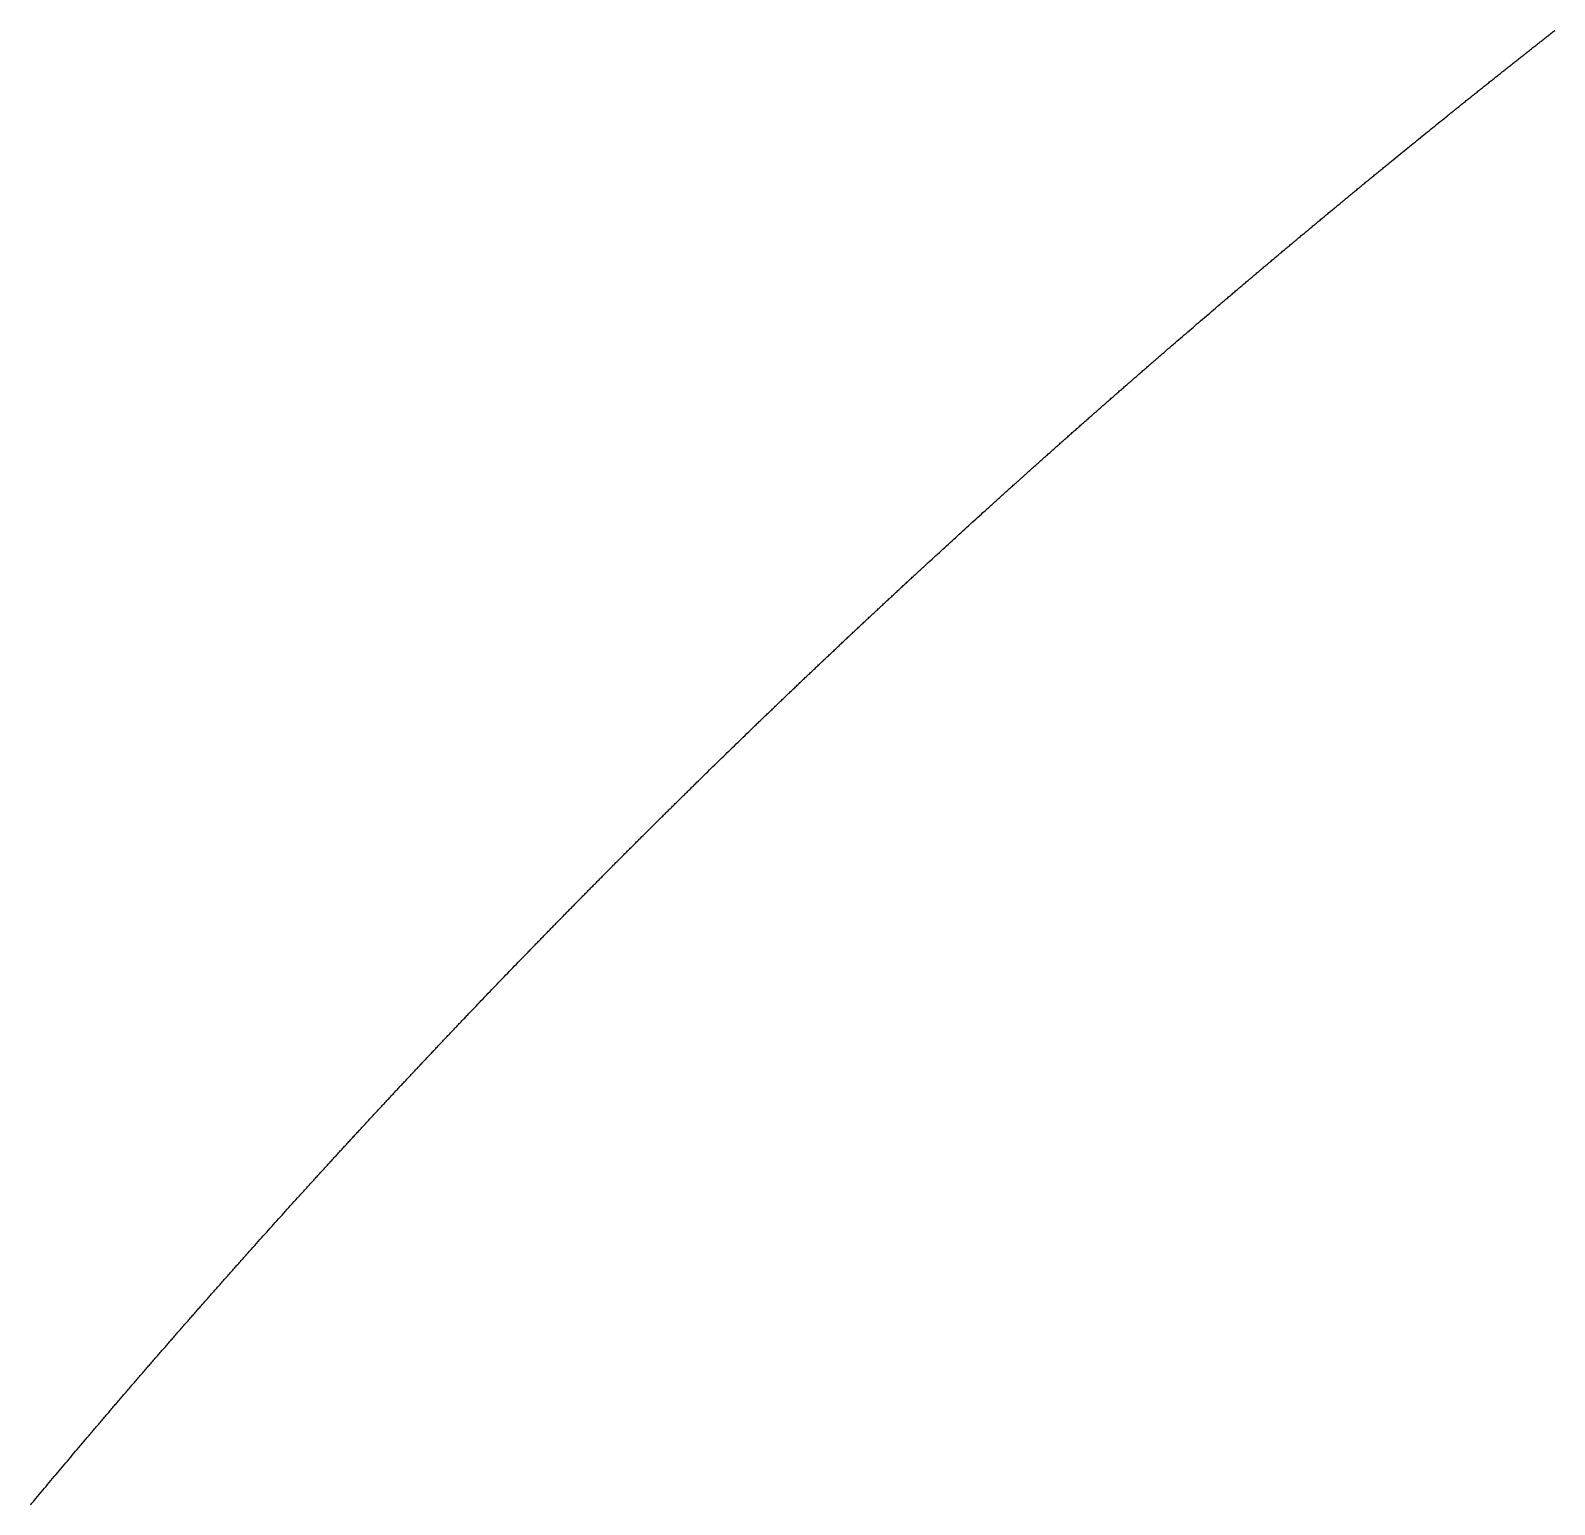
# Model space of a CAD drawing. Header units: millimetres. Extents: x 0 to 610, y 0 to 457.
# Drawn here: x 118.253 to 121.949, y 102.958 to 106.532 of the extents above; entities that cross this region are included whole.
import ezdxf

# ---------------------------------------------------------------- set-up
doc = ezdxf.new("R2010")
doc.units = ezdxf.units.MM
doc.layers.add('CUT_AIRCRAFT', color=7, linetype='Continuous')

msp = doc.modelspace()

# ---------------------------------------------------------------- linework, layer by layer
at = {"layer": 'CUT_AIRCRAFT'}
msp.add_lwpolyline([(118.25318, 102.95711), (118.255, 102.9593), (118.25665, 102.96128), (118.25834, 102.9633), (118.26035, 102.96571), (118.26295, 102.96882), (118.26631, 102.97284), (118.27026, 102.97757), (118.27452, 102.98267), (118.27883, 102.98782), (118.28297, 102.99277), (118.28695, 102.99752), (118.29085, 103.00217), (118.29474, 103.00681), (118.29868, 103.0115), (118.30266, 103.01625), (118.30666, 103.02101), (118.31067, 103.02579), (118.31467, 103.03054), (118.31865, 103.03528), (118.32264, 103.04002), (118.32662, 103.04474), (118.3306, 103.04947), (118.33458, 103.0542), (118.33858, 103.05893), (118.34258, 103.06368), (118.3466, 103.06844), (118.35062, 103.0732), (118.35462, 103.07793), (118.35857, 103.08261), (118.36248, 103.08723), (118.3664, 103.09186), (118.37041, 103.09659), (118.37458, 103.10151), (118.37892, 103.10664), (118.38322, 103.11171), (118.38721, 103.1164), (118.3906, 103.1204), (118.39322, 103.12348), (118.39524, 103.12587), (118.39695, 103.12787), (118.39861, 103.12983), (118.40045, 103.13199), (118.40245, 103.13434), (118.40454, 103.13679), (118.40663, 103.13925), (118.40868, 103.14166), (118.41069, 103.14402), (118.41267, 103.14635), (118.41465, 103.14867), (118.41665, 103.15102), (118.41865, 103.15337), (118.42067, 103.15573), (118.42268, 103.15809), (118.42469, 103.16045), (118.4267, 103.1628), (118.42871, 103.16515), (118.43071, 103.1675), (118.43272, 103.16985), (118.43473, 103.17221), (118.43674, 103.17456), (118.43875, 103.17691), (118.44076, 103.17926), (118.44277, 103.18161), (118.44478, 103.18396), (118.44679, 103.18631), (118.4488, 103.18866), (118.45081, 103.19101), (118.45283, 103.19336), (118.45484, 103.19571), (118.45685, 103.19806), (118.45886, 103.20041), (118.46088, 103.20276), (118.46289, 103.20511), (118.4649, 103.20746), (118.46692, 103.2098), (118.46893, 103.21215), (118.47095, 103.2145), (118.47296, 103.21685), (118.47498, 103.21919), (118.47699, 103.22154), (118.47901, 103.22389), (118.48102, 103.22623), (118.48304, 103.22858), (118.48506, 103.23092), (118.48707, 103.23327), (118.48909, 103.23561), (118.49111, 103.23796), (118.49313, 103.2403), (118.49514, 103.24265), (118.49716, 103.24499), (118.49918, 103.24733), (118.5012, 103.24968), (118.50322, 103.25202), (118.50524, 103.25436), (118.50726, 103.25671), (118.50928, 103.25905), (118.5113, 103.26139), (118.51332, 103.26373), (118.51534, 103.26607), (118.51736, 103.26842), (118.51939, 103.27076), (118.52141, 103.2731), (118.52343, 103.27544), (118.52545, 103.27778), (118.52748, 103.28012), (118.5295, 103.28246), (118.53152, 103.2848), (118.53355, 103.28714), (118.53557, 103.28948), (118.5376, 103.29181), (118.53962, 103.29415), (118.54165, 103.29649), (118.54367, 103.29883), (118.5457, 103.30117), (118.54772, 103.3035), (118.54975, 103.30584), (118.55178, 103.30818), (118.5538, 103.31051), (118.55583, 103.31285), (118.55786, 103.31519), (118.55989, 103.31752), (118.56192, 103.31986), (118.56394, 103.32219), (118.56597, 103.32453), (118.568, 103.32686), (118.57003, 103.3292), (118.57206, 103.33153), (118.57409, 103.33387), (118.57612, 103.3362), (118.57815, 103.33853), (118.58018, 103.34087), (118.58221, 103.3432), (118.58425, 103.34553), (118.58628, 103.34786), (118.58831, 103.3502), (118.59034, 103.35253), (118.59237, 103.35486), (118.59441, 103.35719), (118.59644, 103.35952), (118.59848, 103.36185), (118.60051, 103.36418), (118.60254, 103.36651), (118.60458, 103.36884), (118.60661, 103.37117), (118.60865, 103.3735), (118.61068, 103.37583), (118.61272, 103.37816), (118.61476, 103.38049), (118.61679, 103.38282), (118.61883, 103.38515), (118.62087, 103.38748), (118.6229, 103.3898), (118.62494, 103.39213), (118.62698, 103.39446), (118.62902, 103.39678), (118.63105, 103.39911), (118.63309, 103.40144), (118.63513, 103.40376), (118.63717, 103.40609), (118.63921, 103.40841), (118.64125, 103.41074), (118.64329, 103.41307), (118.64533, 103.41539), (118.64737, 103.41771), (118.64941, 103.42004), (118.65146, 103.42236), (118.6535, 103.42469), (118.65554, 103.42701), (118.65758, 103.42933), (118.65962, 103.43166), (118.66167, 103.43398), (118.66371, 103.4363), (118.66575, 103.43862), (118.6678, 103.44094), (118.66984, 103.44327), (118.67189, 103.44559), (118.67393, 103.44791), (118.67598, 103.45023), (118.67802, 103.45255), (118.68007, 103.45487), (118.68211, 103.45719), (118.68416, 103.45951), (118.68621, 103.46183), (118.68825, 103.46415), (118.6903, 103.46647), (118.69235, 103.46879), (118.6944, 103.4711), (118.69644, 103.47342), (118.69849, 103.47574), (118.70054, 103.47806), (118.70259, 103.48038), (118.70464, 103.48269), (118.70669, 103.48501), (118.70874, 103.48733), (118.71079, 103.48964), (118.71284, 103.49196), (118.71489, 103.49427), (118.71694, 103.49659), (118.71899, 103.49891), (118.72104, 103.50122), (118.72309, 103.50354), (118.72515, 103.50585), (118.7272, 103.50816), (118.72925, 103.51048), (118.73131, 103.51279), (118.73336, 103.51511), (118.73541, 103.51742), (118.73747, 103.51973), (118.73952, 103.52204), (118.74157, 103.52435), (118.74363, 103.52666), (118.74568, 103.52898), (118.74774, 103.53129), (118.7498, 103.53361), (118.75187, 103.53593), (118.75392, 103.53824), (118.75597, 103.54054), (118.758, 103.54282), (118.76003, 103.5451), (118.76209, 103.54741), (118.7642, 103.54977), (118.76635, 103.55219), (118.76849, 103.55459), (118.77054, 103.55689), (118.77243, 103.55901), (118.77414, 103.56093), (118.7759, 103.5629), (118.77798, 103.56523), (118.78067, 103.56824), (118.78415, 103.57214), (118.78825, 103.57673), (118.79267, 103.58167), (118.79714, 103.58666), (118.80143, 103.59146), (118.80556, 103.59607), (118.8096, 103.60058), (118.81363, 103.60507), (118.81771, 103.60962), (118.82183, 103.61422), (118.82598, 103.61884), (118.83014, 103.62346), (118.83428, 103.62807), (118.83841, 103.63267), (118.84254, 103.63726), (118.84666, 103.64184), (118.85079, 103.64642), (118.85492, 103.651), (118.85906, 103.65559), (118.86321, 103.66019), (118.86737, 103.66481), (118.87154, 103.66942), (118.87567, 103.674), (118.87977, 103.67853), (118.88382, 103.68301), (118.88788, 103.6875), (118.89204, 103.69209), (118.89635, 103.69686), (118.90085, 103.70182), (118.90531, 103.70674), (118.90944, 103.71129), (118.91296, 103.71516), (118.91567, 103.71815), (118.91776, 103.72046), (118.91953, 103.7224), (118.92125, 103.7243), (118.92316, 103.72639), (118.92523, 103.72867), (118.92738, 103.73104), (118.92955, 103.73343), (118.93168, 103.73576), (118.93375, 103.73804), (118.93581, 103.7403), (118.93786, 103.74255), (118.93993, 103.74482), (118.942, 103.7471), (118.94409, 103.74939), (118.94617, 103.75168), (118.94825, 103.75396), (118.95033, 103.75624), (118.95241, 103.75852), (118.95449, 103.76079), (118.95657, 103.76307), (118.95865, 103.76535), (118.96073, 103.76763), (118.96281, 103.76991), (118.96489, 103.77219), (118.96697, 103.77446), (118.96905, 103.77674), (118.97113, 103.77902), (118.97321, 103.78129), (118.9753, 103.78357), (118.97738, 103.78585), (118.97946, 103.78812), (118.98154, 103.7904), (118.98363, 103.79267), (118.98571, 103.79495), (118.9878, 103.79722), (118.98988, 103.7995), (118.99196, 103.80177), (118.99405, 103.80404), (118.99613, 103.80632), (118.99822, 103.80859), (119.00031, 103.81087), (119.00239, 103.81314), (119.00448, 103.81541), (119.00656, 103.81768), (119.00865, 103.81996), (119.01074, 103.82223), (119.01283, 103.8245), (119.01491, 103.82677), (119.017, 103.82904), (119.01909, 103.83131), (119.02118, 103.83358), (119.02327, 103.83585), (119.02536, 103.83812), (119.02745, 103.84039), (119.02954, 103.84266), (119.03163, 103.84493), (119.03372, 103.8472), (119.03581, 103.84947), (119.0379, 103.85174), (119.03999, 103.854), (119.04208, 103.85627), (119.04417, 103.85854), (119.04627, 103.86081), (119.04836, 103.86307), (119.05045, 103.86534), (119.05254, 103.86761), (119.05464, 103.86987), (119.05673, 103.87214), (119.05882, 103.87441), (119.06092, 103.87667), (119.06301, 103.87894), (119.06511, 103.8812), (119.0672, 103.88347), (119.0693, 103.88573), (119.07139, 103.88799), (119.07349, 103.89026), (119.07559, 103.89252), (119.07768, 103.89478), (119.07978, 103.89705), (119.08188, 103.89931), (119.08397, 103.90157), (119.08607, 103.90383), (119.08817, 103.9061), (119.09027, 103.90836), (119.09237, 103.91062), (119.09446, 103.91288), (119.09656, 103.91514), (119.09866, 103.9174), (119.10076, 103.91966), (119.10286, 103.92192), (119.10496, 103.92418), (119.10706, 103.92644), (119.10916, 103.9287), (119.11127, 103.93096), (119.11337, 103.93322), (119.11547, 103.93548), (119.11757, 103.93774), (119.11967, 103.93999), (119.12177, 103.94225), (119.12388, 103.94451), (119.12598, 103.94677), (119.12808, 103.94902), (119.13019, 103.95128), (119.13229, 103.95353), (119.1344, 103.95579), (119.1365, 103.95805), (119.13861, 103.9603), (119.14071, 103.96256), (119.14282, 103.96481), (119.14492, 103.96707), (119.14703, 103.96932), (119.14913, 103.97158), (119.15124, 103.97383), (119.15335, 103.97608), (119.15546, 103.97834), (119.15756, 103.98059), (119.15967, 103.98284), (119.16178, 103.98509), (119.16389, 103.98735), (119.166, 103.9896), (119.1681, 103.99185), (119.17021, 103.9941), (119.17232, 103.99635), (119.17443, 103.9986), (119.17654, 104.00085), (119.17865, 104.0031), (119.18076, 104.00535), (119.18288, 104.0076), (119.18499, 104.00985), (119.1871, 104.0121), (119.18921, 104.01435), (119.19132, 104.0166), (119.19343, 104.01885), (119.19555, 104.0211), (119.19766, 104.02334), (119.19977, 104.02559), (119.20189, 104.02784), (119.204, 104.03009), (119.20611, 104.03233), (119.20823, 104.03458), (119.21034, 104.03683), (119.21246, 104.03907), (119.21457, 104.04132), (119.21669, 104.04356), (119.21881, 104.04581), (119.22092, 104.04805), (119.22304, 104.0503), (119.22516, 104.05254), (119.22727, 104.05479), (119.22939, 104.05703), (119.23151, 104.05927), (119.23362, 104.06152), (119.23574, 104.06376), (119.23786, 104.066), (119.23998, 104.06824), (119.2421, 104.07049), (119.24422, 104.07273), (119.24634, 104.07497), (119.24846, 104.07721), (119.25058, 104.07945), (119.2527, 104.08169), (119.25482, 104.08393), (119.25694, 104.08617), (119.25906, 104.08841), (119.26118, 104.09065), (119.26331, 104.09289), (119.26543, 104.09513), (119.26755, 104.09737), (119.26967, 104.09961), (119.2718, 104.10185), (119.27392, 104.10409), (119.27604, 104.10632), (119.27816, 104.10856), (119.28029, 104.11079), (119.28242, 104.11303), (119.28455, 104.11528), (119.28668, 104.11752), (119.2888, 104.11976), (119.29092, 104.12198), (119.29302, 104.12419), (119.29512, 104.1264), (119.29725, 104.12864), (119.29942, 104.13092), (119.30165, 104.13326), (119.30386, 104.13558), (119.30598, 104.13781), (119.30793, 104.13986), (119.3097, 104.14171), (119.31152, 104.14362), (119.31367, 104.14587), (119.31645, 104.14879), (119.32005, 104.15256), (119.32428, 104.157), (119.32885, 104.16178), (119.33346, 104.16661), (119.33789, 104.17124), (119.34216, 104.1757), (119.34633, 104.18006), (119.3505, 104.18441), (119.35471, 104.18881), (119.35897, 104.19326), (119.36326, 104.19773), (119.36755, 104.2022), (119.37183, 104.20666), (119.3761, 104.2111), (119.38036, 104.21554), (119.38462, 104.21997), (119.38888, 104.22439), (119.39314, 104.22883), (119.39742, 104.23327), (119.40171, 104.23772), (119.40601, 104.24218), (119.41031, 104.24664), (119.41458, 104.25107), (119.41881, 104.25545), (119.42299, 104.25978), (119.42719, 104.26412), (119.43148, 104.26856), (119.43594, 104.27316), (119.44058, 104.27796), (119.44519, 104.28272), (119.44945, 104.28712), (119.45308, 104.29086), (119.45588, 104.29375), (119.45804, 104.29598), (119.45987, 104.29786), (119.46164, 104.29969), (119.46361, 104.30171), (119.46575, 104.30391), (119.46797, 104.30621), (119.47021, 104.30851), (119.4724, 104.31077), (119.47455, 104.31297), (119.47667, 104.31515), (119.47879, 104.31733), (119.48092, 104.31952), (119.48306, 104.32173), (119.48521, 104.32394), (119.48736, 104.32615), (119.48951, 104.32835), (119.49166, 104.33055), (119.4938, 104.33276), (119.49595, 104.33496), (119.49809, 104.33716), (119.50024, 104.33936), (119.50239, 104.34156), (119.50453, 104.34376), (119.50668, 104.34596), (119.50883, 104.34816), (119.51098, 104.35036), (119.51313, 104.35256), (119.51527, 104.35476), (119.51742, 104.35696), (119.51957, 104.35916), (119.52172, 104.36136), (119.52387, 104.36356), (119.52602, 104.36575), (119.52817, 104.36795), (119.53032, 104.37015), (119.53247, 104.37235), (119.53463, 104.37454), (119.53678, 104.37674), (119.53893, 104.37894), (119.54108, 104.38113), (119.54323, 104.38333), (119.54539, 104.38553), (119.54754, 104.38772), (119.54969, 104.38992), (119.55185, 104.39211), (119.554, 104.39431), (119.55615, 104.3965), (119.55831, 104.39869), (119.56046, 104.40089), (119.56262, 104.40308), (119.56477, 104.40527), (119.56693, 104.40747), (119.56908, 104.40966), (119.57124, 104.41185), (119.5734, 104.41404), (119.57555, 104.41624), (119.57771, 104.41843), (119.57987, 104.42062), (119.58202, 104.42281), (119.58418, 104.425), (119.58634, 104.42719), (119.5885, 104.42938), (119.59066, 104.43157), (119.59282, 104.43376), (119.59497, 104.43595), (119.59713, 104.43814), (119.59929, 104.44033), (119.60145, 104.44252), (119.60361, 104.4447), (119.60577, 104.44689), (119.60794, 104.44908), (119.6101, 104.45127), (119.61226, 104.45345), (119.61442, 104.45564), (119.61658, 104.45783), (119.61874, 104.46001), (119.62091, 104.4622), (119.62307, 104.46438), (119.62523, 104.46657), (119.6274, 104.46875), (119.62956, 104.47094), (119.63172, 104.47312), (119.63389, 104.47531), (119.63605, 104.47749), (119.63822, 104.47968), (119.64038, 104.48186), (119.64255, 104.48404), (119.64471, 104.48622), (119.64688, 104.48841), (119.64905, 104.49059), (119.65121, 104.49277), (119.65338, 104.49495), (119.65555, 104.49713), (119.65771, 104.49932), (119.65988, 104.5015), (119.66205, 104.50368), (119.66422, 104.50586), (119.66639, 104.50804), (119.66856, 104.51022), (119.67072, 104.5124), (119.67289, 104.51458), (119.67506, 104.51675), (119.67723, 104.51893), (119.6794, 104.52111), (119.68157, 104.52329), (119.68374, 104.52547), (119.68592, 104.52764), (119.68809, 104.52982), (119.69026, 104.532), (119.69243, 104.53418), (119.6946, 104.53635), (119.69678, 104.53853), (119.69895, 104.5407), (119.70112, 104.54288), (119.70329, 104.54505), (119.70547, 104.54723), (119.70764, 104.5494), (119.70982, 104.55158), (119.71199, 104.55375), (119.71417, 104.55593), (119.71634, 104.5581), (119.71852, 104.56027), (119.72069, 104.56245), (119.72287, 104.56462), (119.72504, 104.56679), (119.72722, 104.56896), (119.7294, 104.57113), (119.73157, 104.57331), (119.73375, 104.57548), (119.73593, 104.57765), (119.73811, 104.57982), (119.74028, 104.58199), (119.74246, 104.58416), (119.74464, 104.58633), (119.74682, 104.5885), (119.749, 104.59067), (119.75118, 104.59284), (119.75336, 104.59501), (119.75554, 104.59717), (119.75772, 104.59934), (119.7599, 104.60151), (119.76208, 104.60368), (119.76426, 104.60584), (119.76644, 104.60801), (119.76862, 104.61018), (119.77081, 104.61234), (119.77299, 104.61451), (119.77517, 104.61668), (119.77735, 104.61884), (119.77954, 104.62101), (119.78172, 104.62317), (119.78391, 104.62534), (119.78609, 104.6275), (119.78827, 104.62967), (119.79046, 104.63183), (119.79264, 104.63399), (119.79483, 104.63616), (119.79701, 104.63832), (119.7992, 104.64048), (119.80139, 104.64264), (119.80357, 104.64481), (119.80576, 104.64697), (119.80795, 104.64913), (119.81013, 104.65129), (119.81232, 104.65345), (119.81451, 104.65561), (119.8167, 104.65777), (119.81888, 104.65993), (119.82107, 104.66209), (119.82326, 104.66425), (119.82545, 104.66641), (119.82764, 104.66857), (119.82983, 104.67073), (119.83202, 104.67288), (119.83421, 104.67505), (119.83641, 104.67721), (119.8386, 104.67937), (119.84079, 104.68153), (119.84297, 104.68368), (119.84514, 104.68581), (119.84731, 104.68794), (119.8495, 104.6901), (119.85174, 104.6923), (119.85403, 104.69455), (119.85631, 104.69679), (119.85849, 104.69894), (119.86051, 104.70092), (119.86235, 104.70272), (119.86423, 104.70457), (119.86645, 104.70675), (119.86929, 104.70954), (119.87295, 104.71313), (119.87724, 104.71733), (119.88187, 104.72187), (119.88654, 104.72644), (119.89103, 104.73084), (119.89535, 104.73507), (119.89959, 104.73921), (119.90381, 104.74333), (119.90808, 104.7475), (119.9124, 104.75172), (119.91674, 104.75596), (119.92109, 104.7602), (119.92543, 104.76443), (119.92976, 104.76865), (119.93408, 104.77285), (119.93839, 104.77706), (119.94271, 104.78126), (119.94703, 104.78546), (119.95137, 104.78967), (119.95571, 104.79389), (119.96007, 104.79812), (119.96443, 104.80235), (119.96876, 104.80655), (119.97305, 104.81071), (119.97728, 104.81481), (119.98153, 104.81893), (119.98588, 104.82313), (119.9904, 104.82751), (119.99512, 104.83207), (119.99979, 104.83658), (120.00411, 104.84075), (120.00777, 104.84429), (120.01058, 104.847), (120.01274, 104.84908), (120.01454, 104.85082), (120.0163, 104.85252), (120.01826, 104.8544), (120.02038, 104.85645), (120.0226, 104.85859), (120.02484, 104.86074), (120.02702, 104.86285), (120.02916, 104.8649), (120.03127, 104.86694), (120.03338, 104.86897), (120.0355, 104.87101), (120.03764, 104.87306), (120.03978, 104.87512), (120.04192, 104.87718), (120.04406, 104.87924), (120.0462, 104.88129), (120.04833, 104.88334), (120.05047, 104.8854), (120.05261, 104.88745), (120.05474, 104.8895), (120.05688, 104.89155), (120.05902, 104.8936), (120.06116, 104.89566), (120.0633, 104.89771), (120.06544, 104.89976), (120.06758, 104.90181), (120.06972, 104.90386), (120.07186, 104.90591), (120.074, 104.90796), (120.07614, 104.91001), (120.07828, 104.91206), (120.08042, 104.91411), (120.08256, 104.91615), (120.0847, 104.9182), (120.08685, 104.92025), (120.08899, 104.9223), (120.09113, 104.92435), (120.09327, 104.92639), (120.09541, 104.92844), (120.09756, 104.93049), (120.0997, 104.93253), (120.10184, 104.93458), (120.10399, 104.93663), (120.10613, 104.93867), (120.10828, 104.94072), (120.11042, 104.94276), (120.11257, 104.94481), (120.11471, 104.94685), (120.11686, 104.9489), (120.119, 104.95094), (120.12115, 104.95299), (120.12329, 104.95503), (120.12544, 104.95707), (120.12759, 104.95912), (120.12973, 104.96116), (120.13188, 104.9632), (120.13403, 104.96524), (120.13618, 104.96729), (120.13832, 104.96933), (120.14047, 104.97137), (120.14262, 104.97341), (120.14477, 104.97545), (120.14692, 104.97749), (120.14907, 104.97953), (120.15122, 104.98157), (120.15336, 104.98361), (120.15551, 104.98565), (120.15766, 104.98769), (120.15982, 104.98973), (120.16197, 104.99177), (120.16412, 104.99381), (120.16627, 104.99585), (120.16842, 104.99789), (120.17057, 104.99992), (120.17272, 105.00196), (120.17487, 105.004), (120.17703, 105.00604), (120.17918, 105.00807), (120.18133, 105.01011), (120.18349, 105.01215), (120.18564, 105.01418), (120.18779, 105.01622), (120.18995, 105.01825), (120.1921, 105.02029), (120.19426, 105.02232), (120.19641, 105.02436), (120.19856, 105.02639), (120.20072, 105.02843), (120.20288, 105.03046), (120.20503, 105.03249), (120.20719, 105.03453), (120.20934, 105.03656), (120.2115, 105.03859), (120.21366, 105.04063), (120.21581, 105.04266), (120.21797, 105.04469), (120.22013, 105.04672), (120.22229, 105.04875), (120.22444, 105.05078), (120.2266, 105.05281), (120.22876, 105.05485), (120.23092, 105.05688), (120.23308, 105.05891), (120.23524, 105.06094), (120.2374, 105.06297), (120.23956, 105.06499), (120.24172, 105.06702), (120.24388, 105.06905), (120.24604, 105.07108), (120.2482, 105.07311), (120.25036, 105.07514), (120.25252, 105.07717), (120.25468, 105.07919), (120.25684, 105.08122), (120.259, 105.08325), (120.26117, 105.08527), (120.26333, 105.0873), (120.26549, 105.08933), (120.26765, 105.09135), (120.26982, 105.09338), (120.27198, 105.0954), (120.27414, 105.09743), (120.27631, 105.09945), (120.27847, 105.10148), (120.28064, 105.1035), (120.2828, 105.10553), (120.28497, 105.10755), (120.28713, 105.10957), (120.2893, 105.1116), (120.29146, 105.11362), (120.29363, 105.11564), (120.29579, 105.11766), (120.29796, 105.11969), (120.30013, 105.12171), (120.30229, 105.12373), (120.30446, 105.12575), (120.30663, 105.12777), (120.3088, 105.12979), (120.31096, 105.13181), (120.31313, 105.13383), (120.3153, 105.13585), (120.31747, 105.13787), (120.31964, 105.13989), (120.32181, 105.14191), (120.32398, 105.14393), (120.32614, 105.14595), (120.32831, 105.14797), (120.33048, 105.14999), (120.33265, 105.152), (120.33483, 105.15402), (120.337, 105.15604), (120.33917, 105.15806), (120.34134, 105.16007), (120.34351, 105.16209), (120.34568, 105.16411), (120.34785, 105.16612), (120.35003, 105.16814), (120.3522, 105.17015), (120.35437, 105.17217), (120.35654, 105.17418), (120.35872, 105.1762), (120.36089, 105.17821), (120.36306, 105.18023), (120.36524, 105.18224), (120.36741, 105.18426), (120.36959, 105.18627), (120.37176, 105.18828), (120.37394, 105.1903), (120.37611, 105.19231), (120.37829, 105.19432), (120.38046, 105.19633), (120.38264, 105.19834), (120.38481, 105.20035), (120.38699, 105.20237), (120.38918, 105.20438), (120.39136, 105.2064), (120.39354, 105.20841), (120.3957, 105.21041), (120.39785, 105.21239), (120.4, 105.21438), (120.40218, 105.21639), (120.40441, 105.21845), (120.40669, 105.22055), (120.40896, 105.22264), (120.41113, 105.22464), (120.41313, 105.22648), (120.41493, 105.22815), (120.41679, 105.22985), (120.41899, 105.23188), (120.42185, 105.23451), (120.42556, 105.23793), (120.42992, 105.24194), (120.43464, 105.24627), (120.4394, 105.25065), (120.44397, 105.25485), (120.44837, 105.25889), (120.45267, 105.26284), (120.45697, 105.26677), (120.46131, 105.27076), (120.46571, 105.27478), (120.47013, 105.27883), (120.47455, 105.28288), (120.47896, 105.28692), (120.48337, 105.29094), (120.48776, 105.29496), (120.49215, 105.29897), (120.49654, 105.30298), (120.50094, 105.30699), (120.50535, 105.31101), (120.50977, 105.31504), (120.5142, 105.31908), (120.51863, 105.32312), (120.52304, 105.32713), (120.5274, 105.3311), (120.53171, 105.33502), (120.53603, 105.33895), (120.54045, 105.34296), (120.54504, 105.34713), (120.54983, 105.35148), (120.55457, 105.35578), (120.55896, 105.35976), (120.5627, 105.36315), (120.5656, 105.36578), (120.56784, 105.36781), (120.56974, 105.36953), (120.57159, 105.3712), (120.57363, 105.37305), (120.57585, 105.37506), (120.57816, 105.37715), (120.58048, 105.37925), (120.58275, 105.38131), (120.58498, 105.38332), (120.58718, 105.38531), (120.58938, 105.38729), (120.59159, 105.38929), (120.59381, 105.3913), (120.59604, 105.39331), (120.59828, 105.39533), (120.60051, 105.39734), (120.60273, 105.39935), (120.60496, 105.40136), (120.60718, 105.40336), (120.6094, 105.40537), (120.61163, 105.40738), (120.61386, 105.40938), (120.61609, 105.41139), (120.61831, 105.4134), (120.62054, 105.4154), (120.62277, 105.41741), (120.625, 105.41942), (120.62723, 105.42142), (120.62945, 105.42343), (120.63168, 105.42543), (120.63391, 105.42744), (120.63614, 105.42944), (120.63837, 105.43144), (120.6406, 105.43345), (120.64283, 105.43545), (120.64506, 105.43746), (120.64729, 105.43946), (120.64952, 105.44146), (120.65175, 105.44346), (120.65398, 105.44547), (120.65622, 105.44747), (120.65845, 105.44947), (120.66068, 105.45147), (120.66291, 105.45347), (120.66514, 105.45547), (120.66738, 105.45747), (120.66961, 105.45947), (120.67184, 105.46147), (120.67408, 105.46347), (120.67631, 105.46547), (120.67854, 105.46747), (120.68078, 105.46947), (120.68301, 105.47147), (120.68525, 105.47347), (120.68748, 105.47547), (120.68972, 105.47747), (120.69195, 105.47946), (120.69419, 105.48146), (120.69642, 105.48346), (120.69866, 105.48545), (120.70089, 105.48745), (120.70313, 105.48945), (120.70537, 105.49144), (120.70761, 105.49344), (120.70984, 105.49544), (120.71208, 105.49743), (120.71432, 105.49943), (120.71656, 105.50142), (120.71879, 105.50341), (120.72103, 105.50541), (120.72327, 105.5074), (120.72551, 105.5094), (120.72775, 105.51139), (120.72999, 105.51338), (120.73223, 105.51538), (120.73447, 105.51737), (120.73671, 105.51936), (120.73895, 105.52135), (120.74119, 105.52335), (120.74343, 105.52534), (120.74567, 105.52733), (120.74791, 105.52932), (120.75015, 105.53131), (120.75239, 105.5333), (120.75464, 105.53529), (120.75688, 105.53728), (120.75912, 105.53927), (120.76136, 105.54126), (120.76361, 105.54325), (120.76585, 105.54524), (120.76809, 105.54723), (120.77034, 105.54921), (120.77258, 105.5512), (120.77482, 105.55319), (120.77707, 105.55518), (120.77931, 105.55717), (120.78156, 105.55915), (120.7838, 105.56114), (120.78605, 105.56313), (120.78829, 105.56511), (120.79054, 105.5671), (120.79279, 105.56908), (120.79503, 105.57107), (120.79728, 105.57305), (120.79953, 105.57504), (120.80177, 105.57702), (120.80402, 105.57901), (120.80627, 105.58099), (120.80851, 105.58298), (120.81076, 105.58496), (120.81301, 105.58694), (120.81526, 105.58893), (120.81751, 105.59091), (120.81976, 105.59289), (120.822, 105.59487), (120.82425, 105.59685), (120.8265, 105.59884), (120.82875, 105.60082), (120.831, 105.6028), (120.83325, 105.60478), (120.8355, 105.60676), (120.83775, 105.60874), (120.84001, 105.61072), (120.84226, 105.6127), (120.84451, 105.61468), (120.84676, 105.61666), (120.84901, 105.61864), (120.85126, 105.62062), (120.85352, 105.6226), (120.85577, 105.62457), (120.85802, 105.62655), (120.86027, 105.62853), (120.86253, 105.63051), (120.86478, 105.63248), (120.86703, 105.63446), (120.86929, 105.63644), (120.87154, 105.63841), (120.8738, 105.64039), (120.87605, 105.64237), (120.87831, 105.64434), (120.88056, 105.64632), (120.88282, 105.64829), (120.88507, 105.65027), (120.88733, 105.65224), (120.88958, 105.65421), (120.89184, 105.65619), (120.8941, 105.65816), (120.89635, 105.66014), (120.89861, 105.66211), (120.90087, 105.66408), (120.90313, 105.66605), (120.90538, 105.66803), (120.90764, 105.67), (120.9099, 105.67197), (120.91216, 105.67394), (120.91442, 105.67591), (120.91667, 105.67788), (120.91893, 105.67986), (120.92119, 105.68183), (120.92345, 105.6838), (120.92571, 105.68577), (120.92797, 105.68774), (120.93023, 105.68971), (120.93249, 105.69167), (120.93475, 105.69364), (120.93701, 105.69561), (120.93927, 105.69758), (120.94154, 105.69955), (120.9438, 105.70152), (120.94606, 105.70348), (120.94832, 105.70545), (120.95058, 105.70742), (120.95284, 105.70938), (120.95511, 105.71135), (120.95737, 105.71332), (120.95964, 105.71529), (120.96191, 105.71726), (120.96417, 105.71923), (120.96643, 105.72118), (120.96866, 105.72312), (120.97091, 105.72507), (120.97317, 105.72703), (120.97548, 105.72904), (120.97785, 105.73108), (120.98019, 105.73312), (120.98245, 105.73508), (120.98455, 105.73689), (120.98645, 105.73854), (120.9884, 105.74023), (120.99069, 105.74222), (120.99361, 105.74474), (120.99735, 105.74798), (121.00173, 105.75176), (121.00644, 105.75584), (121.0112, 105.75995), (121.01577, 105.7639), (121.02017, 105.7677), (121.02449, 105.77142), (121.02879, 105.77514), (121.03315, 105.77889), (121.03755, 105.78268), (121.04197, 105.7865), (121.04641, 105.79031), (121.05083, 105.79411), (121.05523, 105.79791), (121.05963, 105.80169), (121.06403, 105.80547), (121.06843, 105.80925), (121.07283, 105.81303), (121.07724, 105.81681), (121.08167, 105.82061), (121.08611, 105.82442), (121.09055, 105.82822), (121.09496, 105.832), (121.09932, 105.83574), (121.10364, 105.83943), (121.10796, 105.84313), (121.11239, 105.84691), (121.11699, 105.85085), (121.1218, 105.85495), (121.12655, 105.85901), (121.13095, 105.86276), (121.13467, 105.86594), (121.13751, 105.86836), (121.13968, 105.87021), (121.14148, 105.87175), (121.14324, 105.87324), (121.14519, 105.87491), (121.14733, 105.87673), (121.14956, 105.87863), (121.15181, 105.88054), (121.154, 105.88241), (121.15614, 105.88424), (121.15826, 105.88604), (121.16038, 105.88784), (121.16251, 105.88965), (121.16465, 105.89147), (121.1668, 105.8933), (121.16895, 105.89513), (121.1711, 105.89696), (121.17325, 105.89878), (121.17539, 105.9006), (121.17753, 105.90242), (121.17968, 105.90424), (121.18182, 105.90606), (121.18397, 105.90788), (121.18611, 105.9097), (121.18826, 105.91152), (121.19041, 105.91334), (121.19255, 105.91516), (121.1947, 105.91698), (121.19684, 105.9188), (121.19899, 105.92062), (121.20114, 105.92244), (121.20329, 105.92426), (121.20543, 105.92608), (121.20758, 105.9279), (121.20973, 105.92971), (121.21188, 105.93153), (121.21403, 105.93335), (121.21617, 105.93517), (121.21832, 105.93698), (121.22047, 105.9388), (121.22262, 105.94062), (121.22477, 105.94243), (121.22692, 105.94425), (121.22907, 105.94607), (121.23122, 105.94788), (121.23337, 105.9497), (121.23552, 105.95151), (121.23767, 105.95333), (121.23982, 105.95514), (121.24197, 105.95696), (121.24412, 105.95877), (121.24627, 105.96059), (121.24842, 105.9624), (121.25058, 105.96421), (121.25273, 105.96603), (121.25488, 105.96784), (121.25703, 105.96965), (121.25918, 105.97147), (121.26134, 105.97328), (121.26349, 105.97509), (121.26564, 105.9769), (121.2678, 105.97871), (121.26995, 105.98053), (121.2721, 105.98234), (121.27426, 105.98415), (121.27641, 105.98596), (121.27857, 105.98777), (121.28072, 105.98958), (121.28287, 105.99139), (121.28503, 105.9932), (121.28718, 105.99501), (121.28934, 105.99682), (121.2915, 105.99863), (121.29365, 106.00044), (121.29581, 106.00225), (121.29796, 106.00405), (121.30012, 106.00586), (121.30228, 106.00767), (121.30443, 106.00948), (121.30659, 106.01129), (121.30875, 106.01309), (121.3109, 106.0149), (121.31306, 106.01671), (121.31522, 106.01851), (121.31738, 106.02032), (121.31953, 106.02213), (121.32169, 106.02393), (121.32385, 106.02574), (121.32601, 106.02754), (121.32817, 106.02935), (121.33033, 106.03115), (121.33249, 106.03296), (121.33464, 106.03476), (121.3368, 106.03657), (121.33896, 106.03837), (121.34112, 106.04017), (121.34328, 106.04198), (121.34544, 106.04378), (121.34761, 106.04558), (121.34977, 106.04739), (121.35193, 106.04919), (121.35409, 106.05099), (121.35625, 106.05279), (121.35841, 106.05459), (121.36057, 106.0564), (121.36273, 106.0582), (121.3649, 106.06), (121.36706, 106.0618), (121.36922, 106.0636), (121.37138, 106.0654), (121.37355, 106.0672), (121.37571, 106.069), (121.37787, 106.0708), (121.38004, 106.0726), (121.3822, 106.0744), (121.38436, 106.0762), (121.38653, 106.078), (121.38869, 106.0798), (121.39086, 106.08159), (121.39302, 106.08339), (121.39519, 106.08519), (121.39735, 106.08699), (121.39952, 106.08878), (121.40168, 106.09058), (121.40385, 106.09238), (121.40601, 106.09418), (121.40818, 106.09597), (121.41035, 106.09777), (121.41251, 106.09956), (121.41468, 106.10136), (121.41685, 106.10315), (121.41901, 106.10495), (121.42118, 106.10674), (121.42335, 106.10854), (121.42552, 106.11033), (121.42768, 106.11213), (121.42985, 106.11392), (121.43202, 106.11572), (121.43419, 106.11751), (121.43636, 106.1193), (121.43853, 106.1211), (121.4407, 106.12289), (121.44286, 106.12468), (121.44503, 106.12647), (121.4472, 106.12827), (121.44937, 106.13006), (121.45154, 106.13185), (121.45371, 106.13364), (121.45588, 106.13543), (121.45805, 106.13722), (121.46023, 106.13901), (121.4624, 106.1408), (121.46457, 106.14259), (121.46674, 106.14438), (121.46891, 106.14617), (121.47108, 106.14796), (121.47325, 106.14975), (121.47543, 106.15154), (121.4776, 106.15333), (121.47977, 106.15512), (121.48194, 106.15691), (121.48412, 106.15869), (121.48629, 106.16048), (121.48846, 106.16227), (121.49064, 106.16406), (121.49281, 106.16584), (121.49498, 106.16763), (121.49716, 106.16942), (121.49933, 106.1712), (121.50151, 106.17299), (121.50368, 106.17478), (121.50586, 106.17656), (121.50803, 106.17834), (121.5102, 106.18013), (121.51238, 106.18191), (121.51456, 106.1837), (121.51674, 106.18549), (121.51892, 106.18728), (121.5211, 106.18906), (121.52326, 106.19084), (121.52541, 106.1926), (121.52757, 106.19436), (121.52975, 106.19615), (121.53197, 106.19797), (121.53425, 106.19983), (121.53651, 106.20168), (121.53868, 106.20346), (121.54068, 106.2051), (121.54249, 106.20658), (121.54435, 106.2081), (121.54655, 106.2099), (121.5494, 106.21222), (121.55308, 106.21523), (121.5574, 106.21876), (121.56206, 106.22257), (121.56677, 106.22641), (121.5713, 106.2301), (121.57565, 106.23365), (121.57991, 106.23712), (121.58416, 106.24059), (121.58846, 106.24409), (121.59281, 106.24763), (121.59719, 106.25118), (121.60157, 106.25474), (121.60593, 106.25829), (121.61029, 106.26183), (121.61464, 106.26536), (121.61898, 106.26889), (121.62333, 106.27241), (121.62768, 106.27594), (121.63204, 106.27947), (121.63641, 106.28302), (121.64079, 106.28657), (121.64518, 106.29012), (121.64954, 106.29364), (121.65385, 106.29713), (121.65811, 106.30057), (121.66239, 106.30403), (121.66676, 106.30756), (121.6713, 106.31123), (121.67604, 106.31505), (121.68073, 106.31883), (121.68507, 106.32233), (121.68876, 106.32531), (121.69161, 106.3276), (121.69381, 106.32937), (121.69567, 106.33087), (121.69747, 106.33232), (121.69947, 106.33393), (121.70164, 106.33567), (121.7039, 106.33749), (121.70618, 106.33933), (121.70841, 106.34112), (121.71059, 106.34287), (121.71274, 106.3446), (121.71489, 106.34633), (121.71706, 106.34807), (121.71924, 106.34982), (121.72142, 106.35157), (121.72361, 106.35333), (121.72579, 106.35508), (121.72797, 106.35683), (121.73015, 106.35858), (121.73233, 106.36032), (121.73451, 106.36207), (121.73669, 106.36382), (121.73887, 106.36557), (121.74105, 106.36732), (121.74323, 106.36906), (121.74542, 106.37081), (121.7476, 106.37256), (121.74978, 106.37431), (121.75196, 106.37605), (121.75414, 106.3778), (121.75632, 106.37954), (121.75851, 106.38129), (121.76069, 106.38303), (121.76287, 106.38478), (121.76505, 106.38653), (121.76724, 106.38827), (121.76942, 106.39001), (121.7716, 106.39176), (121.77379, 106.3935), (121.77597, 106.39525), (121.77816, 106.39699), (121.78034, 106.39873), (121.78253, 106.40048), (121.78471, 106.40222), (121.7869, 106.40396), (121.78908, 106.4057), (121.79127, 106.40745), (121.79345, 106.40919), (121.79564, 106.41093), (121.79782, 106.41267), (121.80001, 106.41441), (121.80219, 106.41615), (121.80438, 106.41789), (121.80657, 106.41963), (121.80875, 106.42137), (121.81094, 106.42311), (121.81313, 106.42485), (121.81532, 106.42659), (121.8175, 106.42833), (121.81969, 106.43007), (121.82188, 106.43181), (121.82407, 106.43355), (121.82626, 106.43529), (121.82844, 106.43703), (121.83063, 106.43876), (121.83282, 106.4405), (121.83501, 106.44224), (121.8372, 106.44397), (121.83939, 106.44571), (121.84158, 106.44745), (121.84377, 106.44918), (121.84596, 106.45092), (121.84815, 106.45266), (121.85034, 106.45439), (121.85253, 106.45613), (121.85472, 106.45786), (121.85691, 106.4596), (121.8591, 106.46133), (121.8613, 106.46307), (121.86349, 106.4648), (121.86568, 106.46653), (121.86787, 106.46827), (121.87006, 106.47), (121.87226, 106.47173), (121.87445, 106.47347), (121.87664, 106.4752), (121.87883, 106.47693), (121.88103, 106.47867), (121.88322, 106.4804), (121.88541, 106.48213), (121.88761, 106.48386), (121.8898, 106.48559), (121.892, 106.48732), (121.89419, 106.48905), (121.89638, 106.49078), (121.89858, 106.49251), (121.90077, 106.49424), (121.90297, 106.49597), (121.90516, 106.4977), (121.90736, 106.49943), (121.90955, 106.50116), (121.91175, 106.50289), (121.91395, 106.50462), (121.91614, 106.50635), (121.91834, 106.50808), (121.92054, 106.5098), (121.92273, 106.51153), (121.92493, 106.51326), (121.92713, 106.51499), (121.92932, 106.51671), (121.93152, 106.51844), (121.93372, 106.52017), (121.93592, 106.52189), (121.93811, 106.52362), (121.94031, 106.52534), (121.94251, 106.52707), (121.94471, 106.52879), (121.94691, 106.53052), (121.94911, 106.53224)], dxfattribs=at)

doc.saveas('drawing.dxf')
